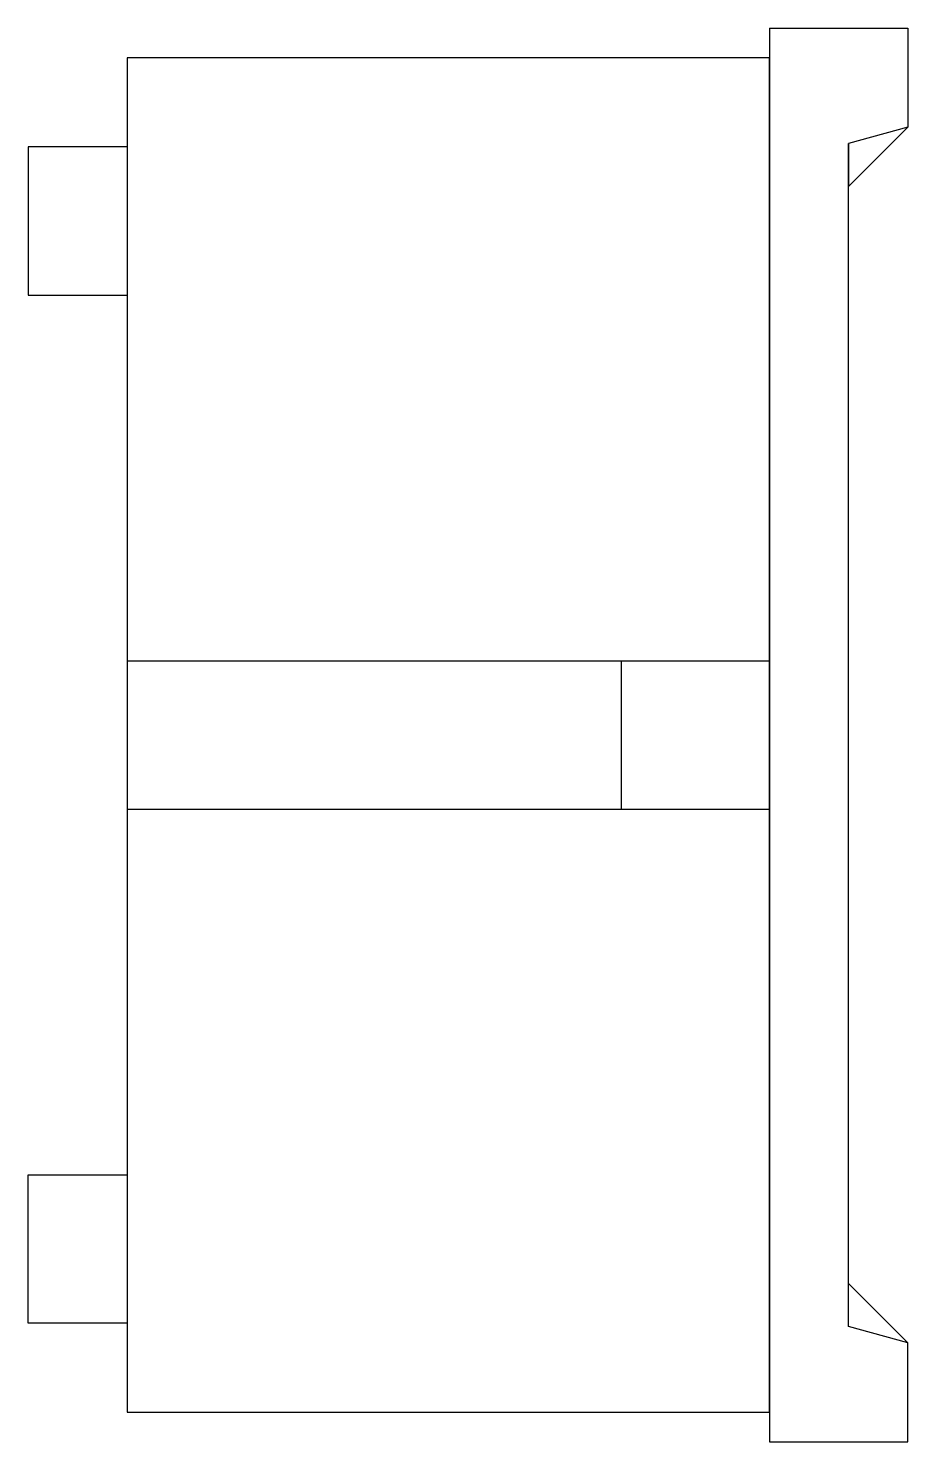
# Model space of a CAD drawing. Header units: inches. Extents: x 0 to 89, y 0 to 143.
import ezdxf

# ---------------------------------------------------------------- set-up
doc = ezdxf.new("R2010")
doc.units = ezdxf.units.IN

# ---------------------------------------------------------------- blocks, each defined once
blk = doc.blocks.new('Mikro-2')
at = {"color": 6, "ltscale": 0.5}
for p, q in [((65, 140), (65, -3)), ((65, 140), (79, 140)), ((79, 140), (79, 130)), ((65, 137), (0, 137)), ((0, 137), (0, 0)), ((0, 137), (0, 128)), ((65, 0), (65, 137)), ((79, 130), (73, 124)), ((79, 130), (73, 128.35)), ((0, 128), (-10, 128)), ((-10, 128), (-10, 113)), ((73, 8.65), (73, 128.35)), ((73, 128.35), (73, 124)), ((-10, 113), (0, 113)), ((0, 76), (65, 76)), ((0, 76), (0, 61)), ((0, 61), (65, 61)), ((-10, 9), (-10, 24)), ((-10, 24), (0, 24)), ((79, 7), (73, 13)), ((0, 9), (-10, 9)), ((79, 7), (73, 8.65)), ((79, -3), (79, 7)), ((0, 0), (65, 0)), ((65, -3), (79, -3))]:
    blk.add_line(p, q, dxfattribs=at)
at = {"color": 6}
blk.add_line((50, 76), (50, 61), dxfattribs=at)

msp = doc.modelspace()

# ---------------------------------------------------------------- block references
msp.add_blockref('Mikro-2', (10, 3))

doc.saveas('drawing.dxf')
